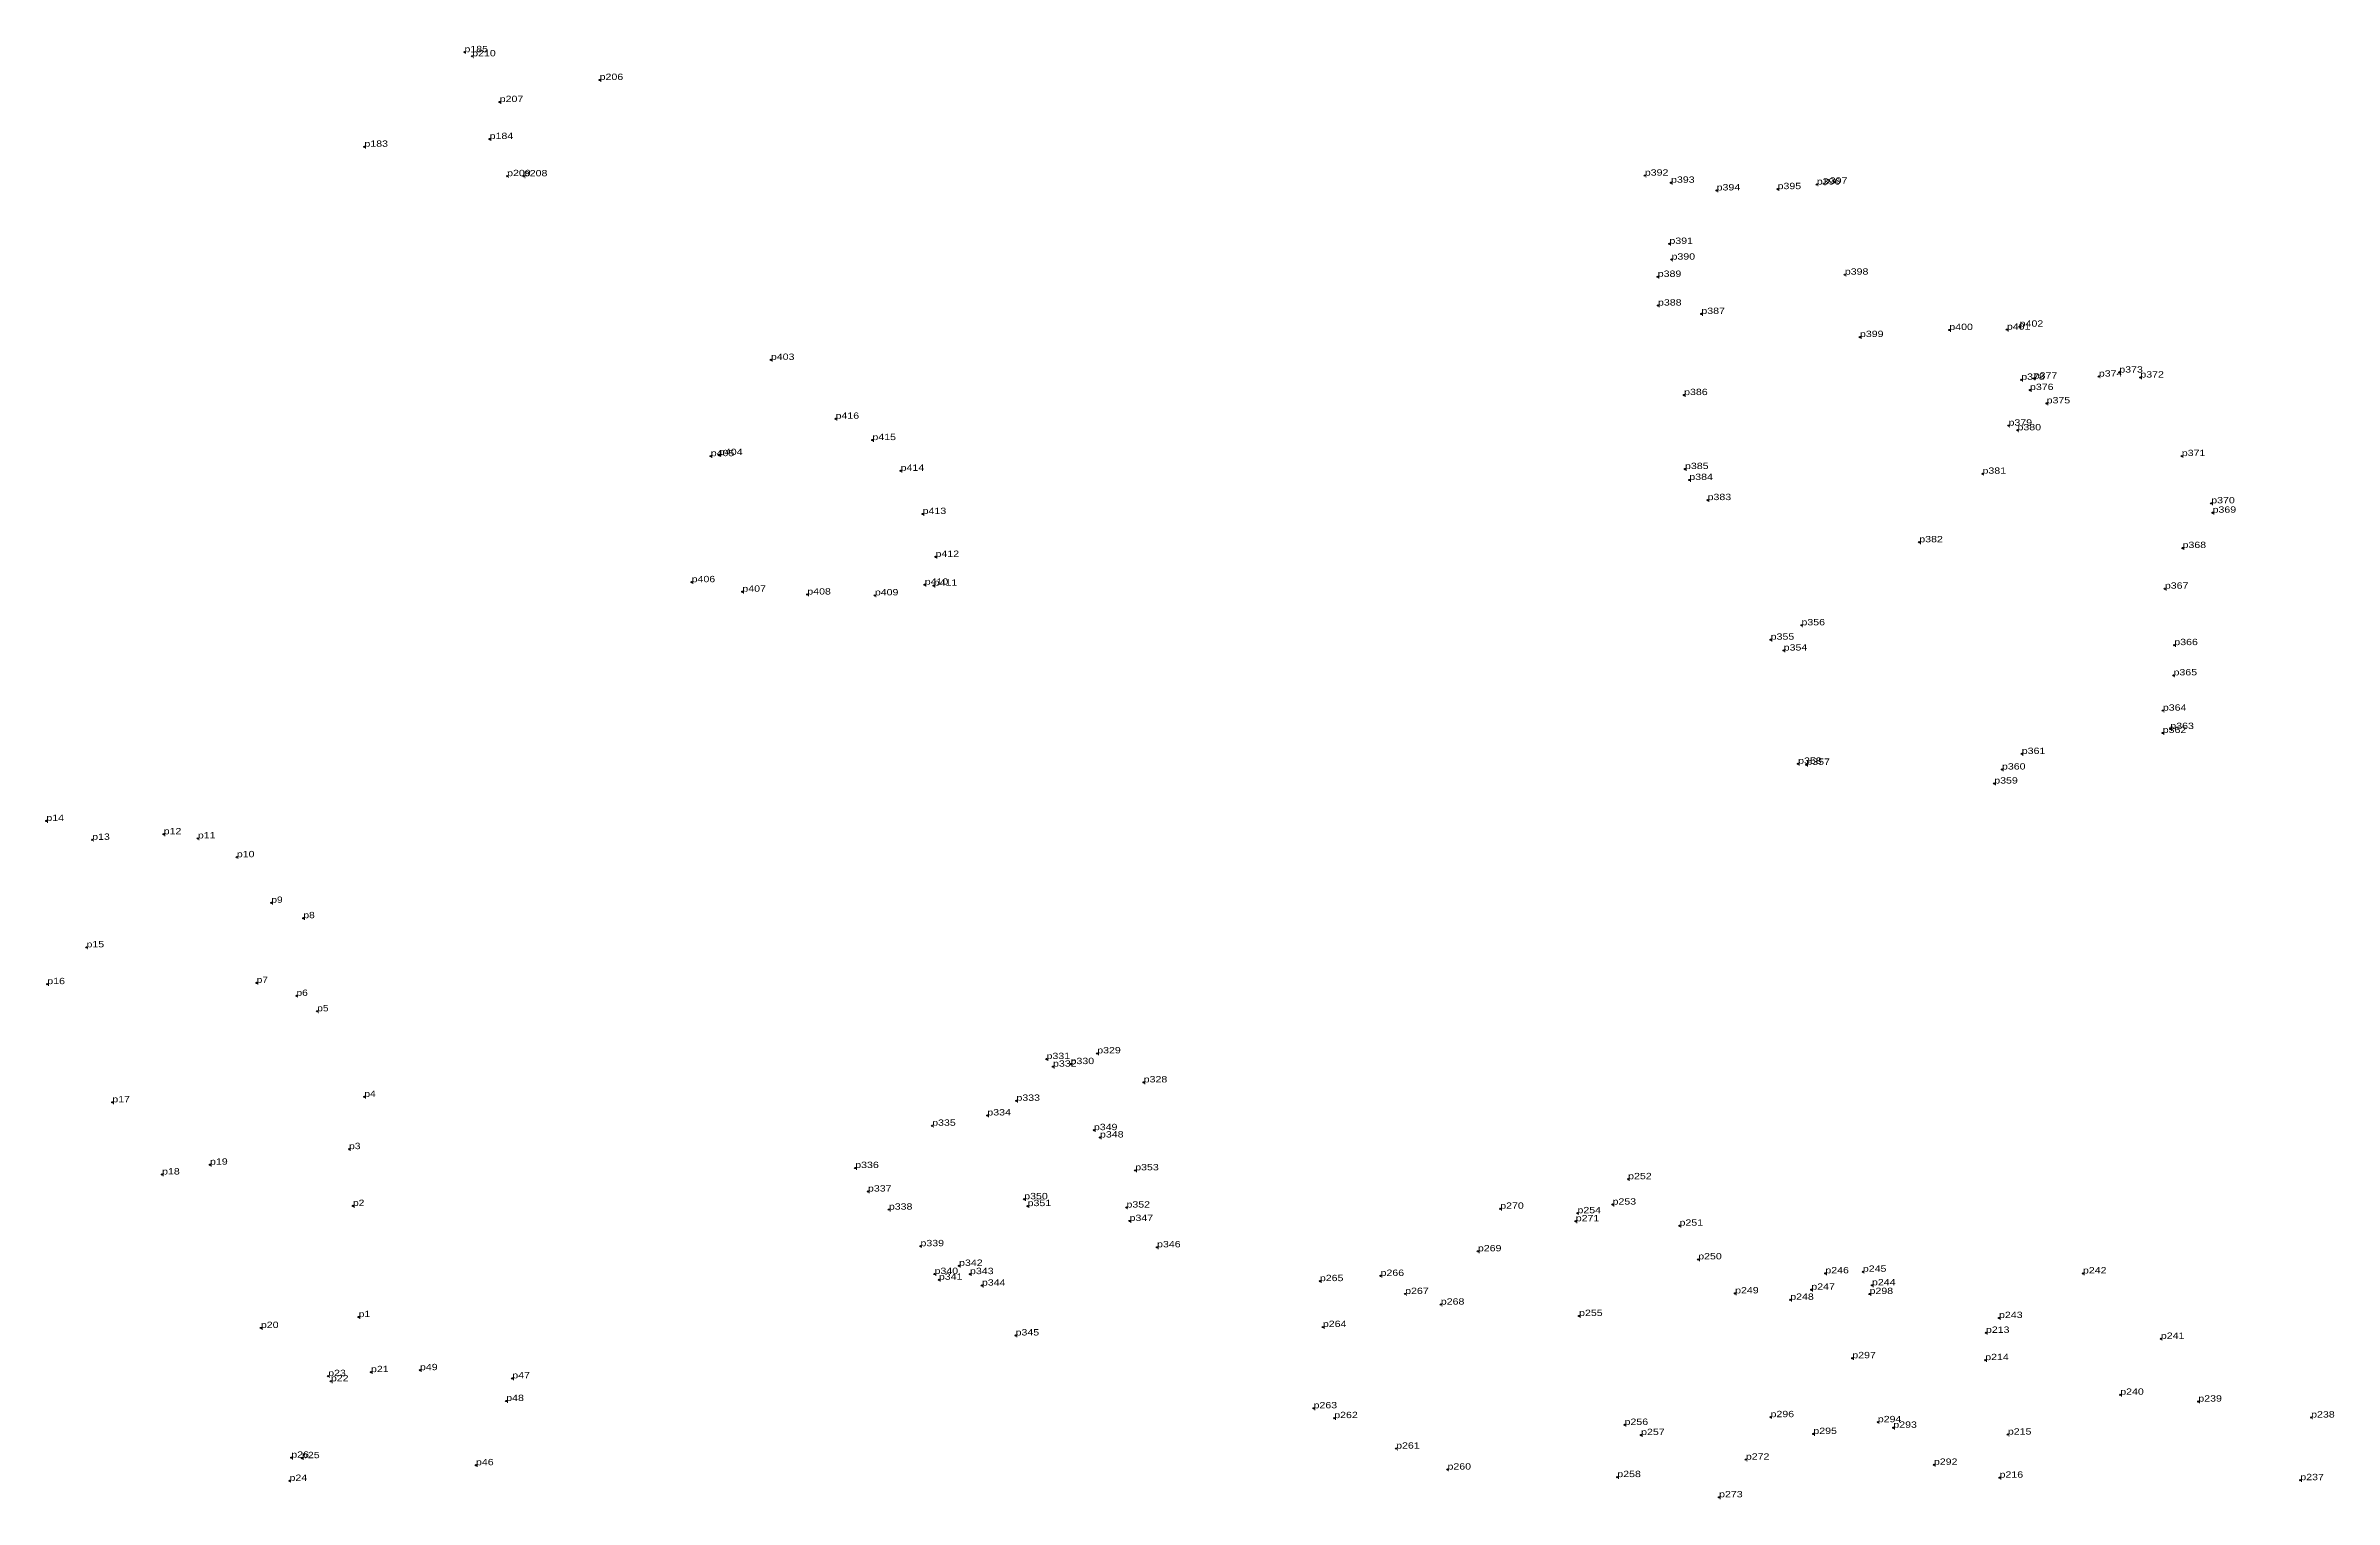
# Model space of a CAD drawing. Header units: metres. Extents: x 537581 to 549531, y 1833517 to 1838960.
# Drawn here: x 548370 to 549021, y 1835818 to 1836231 of the extents above; entities that cross this region are included whole.
import ezdxf

# ---------------------------------------------------------------- set-up
doc = ezdxf.new("R2010")
doc.units = ezdxf.units.M
doc.header["$LTSCALE"] = 0.72
doc.header["$PDMODE"] = 32
doc.header["$PDSIZE"] = 0.36
doc.layers.add('12', color=7, linetype='Continuous')
doc.layers.add('7', color=7, linetype='Continuous')

msp = doc.modelspace()

# ---------------------------------------------------------------- linework, layer by layer
at = {"layer": '7'}
for p in [(548489.44, 1836229.52), (548491.63, 1836228.35), (548527.85, 1836221.63), (548499.46, 1836215.35), (548496.6, 1836204.84), (548461.02, 1836202.64), (548501.56, 1836194.3), (548506.31, 1836194.26), (548824.81, 1836194.45), (548832.26, 1836192.42), (548873.67, 1836191.91), (548875.67, 1836192.16), (548845.21, 1836190.24), (548862.53, 1836190.61), (548831.8, 1836175.06), (548828.48, 1836165.69), (548832.39, 1836170.59), (548881.63, 1836166.31), (548828.55, 1836157.54), (548840.88, 1836155.15), (548885.93, 1836148.59), (548911.33, 1836150.59), (548927.68, 1836150.69), (548931.31, 1836151.54), (548576.51, 1836142.1), (548931.75, 1836136.44), (548934.24, 1836133.53), (548935.31, 1836136.8), (548953.8, 1836137.36), (548959.62, 1836138.49), (548965.6, 1836137.09), (548835.97, 1836132.1), (548938.97, 1836129.74), (548594.88, 1836125.36), (548928.14, 1836123.42), (548930.69, 1836122.1), (548559.42, 1836114.74), (548561.76, 1836115.05), (548605.35, 1836119.31), (548977.37, 1836114.77), (548613.37, 1836110.58), (548836.23, 1836111.08), (548837.46, 1836107.98), (548920.75, 1836109.74), (548842.65, 1836102.26), (548985.74, 1836101.34), (548619.63, 1836098.32), (548986.12, 1836098.67), (548902.79, 1836090.28), (548977.59, 1836088.64), (548623.29, 1836086.13), (548553.99, 1836078.94), (548568.4, 1836076.22), (548586.85, 1836075.43), (548606.04, 1836075.19), (548620.22, 1836078.21), (548622.77, 1836077.95), (548972.56, 1836077.09), (548860.57, 1836062.59), (548869.31, 1836066.69), (548864.27, 1836059.52), (548975.25, 1836061.06), (548975.02, 1836052.46), (548971.99, 1836042.44), (548971.96, 1836036.1), (548974.12, 1836037.23), (548931.91, 1836030.14), (548868.36, 1836027.34), (548870.71, 1836027.05), (548926.28, 1836025.72), (548924.09, 1836021.73), (548370.66, 1836011.11), (548383.66, 1836005.74), (548403.99, 1836007.32), (548413.69, 1836006.14), (548424.76, 1836000.8), (548434.57, 1835987.84), (548443.69, 1835983.47), (548382.05, 1835975.19), (548370.92, 1835964.74), (548430.4, 1835965.09), (548441.72, 1835961.41), (548447.61, 1835957.02), (548669.22, 1835945.07), (548654.82, 1835943.45), (548656.67, 1835941.29), (548661.65, 1835942.02), (548461.01, 1835932.71), (548646.27, 1835931.59), (548682.43, 1835936.82), (548389.39, 1835931.16), (548638, 1835927.43), (548622.33, 1835924.5), (548668.27, 1835923.26), (548670.01, 1835921.17), (548417.15, 1835913.44), (548456.67, 1835917.86), (548600.47, 1835912.5), (548403.53, 1835910.66), (548604.08, 1835905.82), (548680.01, 1835911.84), (548820.06, 1835909.32), (548457.78, 1835901.72), (548610.02, 1835900.67), (548648.48, 1835903.63), (548649.45, 1835901.67), (548677.53, 1835901.26), (548783.72, 1835900.91), (548805.67, 1835899.65), (548815.64, 1835902.1), (548678.41, 1835897.45), (548805.19, 1835897.37), (548834.67, 1835896.1), (548619, 1835890.28), (548686.23, 1835889.97), (548777.38, 1835888.83), (548839.97, 1835886.54), (548623, 1835882.38), (548624.23, 1835880.74), (548629.97, 1835884.7), (548633.08, 1835882.35), (548732.48, 1835880.36), (548749.72, 1835881.85), (548876.1, 1835882.56), (548886.75, 1835883.01), (548949.28, 1835882.54), (548636.46, 1835879.09), (548756.71, 1835876.71), (548766.84, 1835873.69), (548850.46, 1835876.87), (548866.12, 1835875.05), (548872.12, 1835877.92), (548888.66, 1835876.7), (548889.36, 1835879.16), (548431.6, 1835867.05), (548459.4, 1835870.14), (548733.33, 1835867.33), (548806.13, 1835870.46), (548925.45, 1835869.88), (548646.03, 1835864.92), (548921.72, 1835865.67), (548971.42, 1835863.96), (548450.72, 1835853.38), (548462.88, 1835854.5), (548476.79, 1835855.06), (548883.76, 1835858.46), (548921.52, 1835857.91), (548451.48, 1835851.9), (548503.03, 1835852.73), (548959.88, 1835848.07), (548501.31, 1835846.3), (548730.69, 1835844.23), (548736.56, 1835841.44), (548860.52, 1835841.71), (548982.07, 1835846.14), (549014.12, 1835841.61), (548819.05, 1835839.52), (548823.75, 1835836.63), (548872.7, 1835836.94), (548891, 1835840.28), (548895.42, 1835838.7), (548927.95, 1835836.76), (548440.25, 1835830.2), (548443.28, 1835830.06), (548492.72, 1835828.06), (548754.15, 1835832.77), (548853.51, 1835829.64), (548906.94, 1835828.17), (548439.73, 1835823.61), (548768.74, 1835826.82), (548816.99, 1835824.68), (548925.6, 1835824.52), (549011.05, 1835823.81), (548845.91, 1835818.94)]:
    msp.add_point(p, dxfattribs=at)

# ---------------------------------------------------------------- texts
at = {"layer": '12'}
for s, width, p in [('p185', 1.25, (548489.44, 1836229.52)), ('p210', 1.25, (548491.63, 1836228.35)), ('p206', 1.25, (548527.85, 1836221.63)), ('p207', 1.25, (548499.46, 1836215.35)), ('p184', 1.25, (548496.6, 1836204.84)), ('p183', 1.25, (548461.02, 1836202.64)), ('p209', 1.25, (548501.56, 1836194.3)), ('p208', 1.25, (548506.31, 1836194.26)), ('p392', 1.25, (548824.81, 1836194.45)), ('p393', 1.25, (548832.26, 1836192.42)), ('p394', 1.25, (548845.21, 1836190.24)), ('p395', 1.25, (548862.53, 1836190.61)), ('p396', 1.25, (548873.67, 1836191.91)), ('p397', 1.25, (548875.67, 1836192.16)), ('p391', 1.25, (548831.8, 1836175.06)), ('p390', 1.25, (548832.39, 1836170.59)), ('p389', 1.25, (548828.48, 1836165.69)), ('p398', 1.25, (548881.63, 1836166.31)), ('p388', 1.25, (548828.55, 1836157.54)), ('p387', 1.25, (548840.88, 1836155.15)), ('p402', 1.25, (548931.31, 1836151.54)), ('p399', 1.25, (548885.93, 1836148.59)), ('p400', 1.25, (548911.33, 1836150.59)), ('p401', 1.25, (548927.68, 1836150.69)), ('p403', 1.25, (548576.51, 1836142.1)), ('p373', 1.25, (548959.62, 1836138.49)), ('p386', 1.25, (548835.97, 1836132.1)), ('p378', 1.25, (548931.75, 1836136.44)), ('p376', 1.25, (548934.24, 1836133.53)), ('p377', 1.25, (548935.31, 1836136.8)), ('p374', 1.25, (548953.8, 1836137.36)), ('p372', 1.25, (548965.6, 1836137.09)), ('p416', 1.25, (548594.88, 1836125.36)), ('p375', 1.25, (548938.97, 1836129.74)), ('p415', 1.25, (548605.35, 1836119.31)), ('p379', 1.25, (548928.14, 1836123.42)), ('p380', 1.25, (548930.69, 1836122.1)), ('p405', 1.25, (548559.42, 1836114.74)), ('p404', 1.25, (548561.76, 1836115.05)), ('p371', 1.25, (548977.37, 1836114.77)), ('p414', 1.25, (548613.37, 1836110.58)), ('p385', 1.25, (548836.23, 1836111.08)), ('p384', 1.25, (548837.46, 1836107.98)), ('p381', 1.25, (548920.75, 1836109.74)), ('p383', 1.25, (548842.65, 1836102.26)), ('p370', 1.25, (548985.74, 1836101.34)), ('p413', 1.25, (548619.63, 1836098.32)), ('p369', 1.25, (548986.12, 1836098.67)), ('p412', 1.25, (548623.29, 1836086.13)), ('p382', 1.25, (548902.79, 1836090.28)), ('p368', 1.25, (548977.59, 1836088.64)), ('p406', 1.25, (548553.99, 1836078.94)), ('p407', 1.25, (548568.4, 1836076.22)), ('p408', 1.25, (548586.85, 1836075.43)), ('p409', 1.25, (548606.04, 1836075.19)), ('p410', 1.25, (548620.22, 1836078.21)), ('p411', 1.25, (548622.77, 1836077.95)), ('p367', 1.25, (548972.56, 1836077.09)), ('p356', 1.25, (548869.31, 1836066.69)), ('p355', 1.25, (548860.57, 1836062.59)), ('p366', 1.25, (548975.25, 1836061.06)), ('p354', 1.25, (548864.27, 1836059.52)), ('p365', 1.25, (548975.02, 1836052.46)), ('p364', 1.25, (548971.99, 1836042.44)), ('p362', 1.25, (548971.96, 1836036.1)), ('p363', 1.25, (548974.12, 1836037.23)), ('p358', 1.25, (548868.36, 1836027.34)), ('p361', 1.25, (548931.91, 1836030.14)), ('p357', 1.25, (548870.71, 1836027.05)), ('p359', 1.25, (548924.09, 1836021.73)), ('p360', 1.25, (548926.28, 1836025.72)), ('p14', 1.25, (548370.66, 1836011.11)), ('p13', 1.25, (548383.66, 1836005.74)), ('p12', 1.25, (548403.99, 1836007.32)), ('p11', 1.25, (548413.69, 1836006.14)), ('p10', 1.25, (548424.76, 1836000.8)), ('p9', 1.2, (548434.57, 1835987.84)), ('p8', 1.2, (548443.69, 1835983.47)), ('p15', 1.25, (548382.05, 1835975.19)), ('p16', 1.25, (548370.92, 1835964.74)), ('p7', 1.2, (548430.4, 1835965.09)), ('p6', 1.2, (548441.72, 1835961.41)), ('p5', 1.2, (548447.61, 1835957.02)), ('p331', 1.25, (548654.82, 1835943.45)), ('p329', 1.25, (548669.22, 1835945.07)), ('p332', 1.25, (548656.67, 1835941.29)), ('p330', 1.25, (548661.65, 1835942.02)), ('p328', 1.25, (548682.43, 1835936.82)), ('p17', 1.25, (548389.39, 1835931.16)), ('p4', 1.2, (548461.01, 1835932.71)), ('p333', 1.25, (548646.27, 1835931.59)), ('p335', 1.25, (548622.33, 1835924.5)), ('p334', 1.25, (548638, 1835927.43)), ('p349', 1.25, (548668.27, 1835923.26)), ('p3', 1.2, (548456.67, 1835917.86)), ('p348', 1.25, (548670.01, 1835921.17)), ('p18', 1.25, (548403.53, 1835910.66)), ('p19', 1.25, (548417.15, 1835913.44)), ('p336', 1.25, (548600.47, 1835912.5)), ('p353', 1.25, (548680.01, 1835911.84)), ('p337', 1.25, (548604.08, 1835905.82)), ('p252', 1.25, (548820.06, 1835909.32)), ('p2', 1.2, (548457.78, 1835901.72)), ('p338', 1.25, (548610.02, 1835900.67)), ('p350', 1.25, (548648.48, 1835903.63)), ('p351', 1.25, (548649.45, 1835901.67)), ('p352', 1.25, (548677.53, 1835901.26)), ('p347', 1.25, (548678.41, 1835897.45)), ('p270', 1.25, (548783.72, 1835900.91)), ('p271', 1.25, (548805.19, 1835897.37)), ('p254', 1.25, (548805.67, 1835899.65)), ('p253', 1.25, (548815.64, 1835902.1)), ('p251', 1.25, (548834.67, 1835896.1)), ('p339', 1.25, (548619, 1835890.28)), ('p342', 1.25, (548629.97, 1835884.7)), ('p346', 1.25, (548686.23, 1835889.97)), ('p269', 1.25, (548777.38, 1835888.83)), ('p250', 1.25, (548839.97, 1835886.54)), ('p340', 1.25, (548623, 1835882.38)), ('p341', 1.25, (548624.23, 1835880.74)), ('p343', 1.25, (548633.08, 1835882.35)), ('p344', 1.25, (548636.46, 1835879.09)), ('p265', 1.25, (548732.48, 1835880.36)), ('p266', 1.25, (548749.72, 1835881.85)), ('p247', 1.25, (548872.12, 1835877.92)), ('p246', 1.25, (548876.1, 1835882.56)), ('p245', 1.25, (548886.75, 1835883.01)), ('p244', 1.25, (548889.36, 1835879.16)), ('p242', 1.25, (548949.28, 1835882.54)), ('p267', 1.25, (548756.71, 1835876.71)), ('p268', 1.25, (548766.84, 1835873.69)), ('p249', 1.25, (548850.46, 1835876.87)), ('p248', 1.25, (548866.12, 1835875.05)), ('p298', 1.25, (548888.66, 1835876.7)), ('p20', 1.25, (548431.6, 1835867.05)), ('p1', 1.2, (548459.4, 1835870.14)), ('p345', 1.25, (548646.03, 1835864.92)), ('p264', 1.25, (548733.33, 1835867.33)), ('p255', 1.25, (548806.13, 1835870.46)), ('p213', 1.25, (548921.72, 1835865.67)), ('p243', 1.25, (548925.45, 1835869.88)), ('p297', 1.25, (548883.76, 1835858.46)), ('p241', 1.25, (548971.42, 1835863.96)), ('p23', 1.25, (548450.72, 1835853.38)), ('p22', 1.25, (548451.48, 1835851.9)), ('p21', 1.25, (548462.88, 1835854.5)), ('p49', 1.25, (548476.79, 1835855.06)), ('p47', 1.25, (548503.03, 1835852.73)), ('p214', 1.25, (548921.52, 1835857.91)), ('p48', 1.25, (548501.31, 1835846.3)), ('p240', 1.25, (548959.88, 1835848.07)), ('p239', 1.25, (548982.07, 1835846.14)), ('p263', 1.25, (548730.69, 1835844.23)), ('p262', 1.25, (548736.56, 1835841.44)), ('p256', 1.25, (548819.05, 1835839.52)), ('p296', 1.25, (548860.52, 1835841.71)), ('p294', 1.25, (548891, 1835840.28)), ('p293', 1.25, (548895.42, 1835838.7)), ('p238', 1.25, (549014.12, 1835841.61)), ('p261', 1.25, (548754.15, 1835832.77)), ('p257', 1.25, (548823.75, 1835836.63)), ('p295', 1.25, (548872.7, 1835836.94)), ('p215', 1.25, (548927.95, 1835836.76)), ('p26', 1.25, (548440.25, 1835830.2)), ('p25', 1.25, (548443.28, 1835830.06)), ('p46', 1.25, (548492.72, 1835828.06)), ('p260', 1.25, (548768.74, 1835826.82)), ('p272', 1.25, (548853.51, 1835829.64)), ('p292', 1.25, (548906.94, 1835828.17)), ('p24', 1.25, (548439.73, 1835823.61)), ('p258', 1.25, (548816.99, 1835824.68)), ('p216', 1.25, (548925.6, 1835824.52)), ('p237', 1.25, (549011.05, 1835823.81)), ('p273', 1.25, (548845.91, 1835818.94))]:
    msp.add_text(s, height=1.8, dxfattribs=dict(at, width=width)).set_placement(p)

doc.saveas('drawing.dxf')
